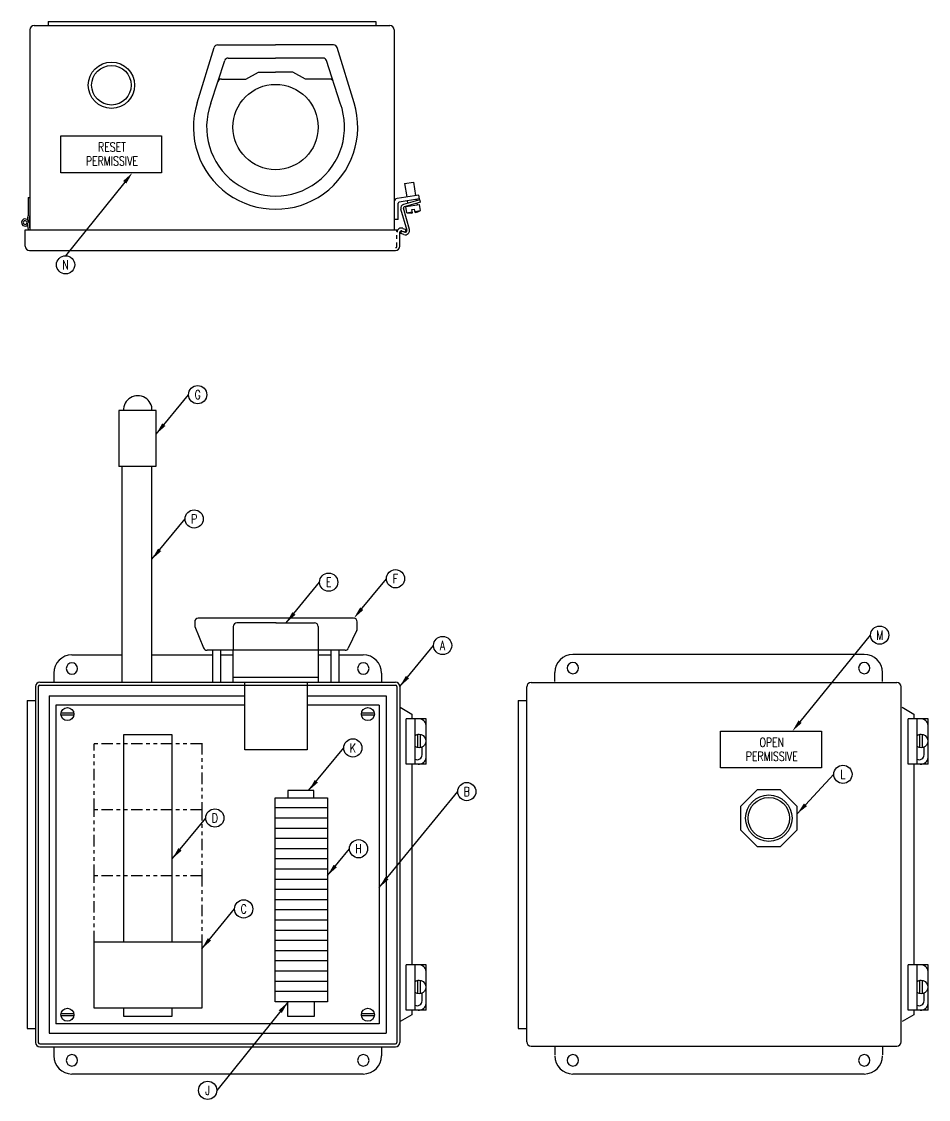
# Model space of a CAD drawing. Extents: x -8 to 586, y -3 to 368.
# Drawn here: x -8.48 to 16.42, y -3.32 to 26.25 of the extents above; entities that cross this region are included whole.
import ezdxf
from ezdxf.enums import TextEntityAlignment as Align

# ---------------------------------------------------------------- set-up
doc = ezdxf.new("R2010")
doc.units = 0
doc.header["$LTSCALE"] = 0.25
doc.header["$MEASUREMENT"] = 0
doc.linetypes.add('HIDDEN', pattern=[0.375, 0.25, -0.125])
doc.linetypes.add('PHANTOM', pattern=[2.5, 1.25, -0.25, 0.25, -0.25, 0.25, -0.25])
doc.layers.get('0').update_dxf_attribs({"linetype": 'CONTINUOUS'})
for name, color, linetype in [('DIM', 3, 'CONTINUOUS'), ('ELECNEW', 2, 'CONTINUOUS'), ('ELECTEXT', 3, 'CONTINUOUS')]:
    doc.layers.add(name, color=color, linetype=linetype)
doc.styles.add('SIMPLEX', font='txt.shx', dxfattribs={"width": 0.75})

# ---------------------------------------------------------------- blocks, each defined once
blk = doc.blocks.new('BAL2')
blk.add_circle((0, 0), 0.125)

msp = doc.modelspace()

# ---------------------------------------------------------------- linework, layer by layer
at = {"layer": 'DIM'}
for p, q in [((-5.646, 21.843), (-7.27, 19.828)), ((12.895, 7.042), (14.829, 9.417)), ((12.814, 4.516), (13.819, 5.597))]:
    msp.add_line(p, q, dxfattribs=at)
for points in [[(-5.689, 21.878), (-5.602, 21.807), (-5.436, 22.103)], [(12.938, 7.007), (12.851, 7.077), (12.683, 6.782)], [(13.083, 4.723), (13.001, 4.799), (12.814, 4.516)]]:
    msp.add_solid(points, dxfattribs=at)
at = {"layer": 'ELECNEW', "linetype": 'CONTINUOUS'}
for p, q in [((-8.132, 26.143), (1.634, 26.143)), ((-7.749, 26.252), (1.251, 26.252)), ((-7.749, 26.252), (-7.749, 26.143)), ((1.251, 26.252), (1.251, 26.143)), ((-8.249, 26.026), (-8.249, 20.533)), ((1.751, 26.026), (1.751, 21.306)), ((2.036, 21.805), (2.282, 21.844)), ((2.036, 21.805), (2.094, 21.441)), ((2.282, 21.844), (2.34, 21.48)), ((1.751, 21.306), (1.751, 20.533)), ((2.425, 21.493), (1.83, 21.399)), ((2.442, 21.386), (1.885, 21.297)), ((2.456, 21.363), (2.005, 21.234)), ((2.475, 21.296), (2.024, 21.167)), ((2.111, 21.333), (2.121, 21.267)), ((2.357, 21.372), (2.363, 21.337)), ((2.442, 21.386), (2.425, 21.493)), ((2.475, 21.296), (2.456, 21.363)), ((1.86, 20.823), (1.86, 21.268)), ((2.104, 20.523), (1.936, 21.109)), ((2.171, 20.543), (2.003, 21.128)), ((2.072, 21.178), (2.442, 21.237)), ((2.099, 21.008), (2.072, 21.178)), ((2.099, 21.008), (2.247, 21.031)), ((2.132, 21.198), (2.134, 21.188)), ((2.237, 21.097), (2.311, 21.108)), ((2.252, 21.002), (2.237, 21.097)), ((2.326, 21.014), (2.311, 21.108)), ((2.321, 21.043), (2.469, 21.067)), ((2.374, 21.267), (2.38, 21.227)), ((2.469, 21.067), (2.442, 21.237)), ((-8.329, 20.745), (-8.297, 20.549)), ((-8.282, 20.753), (-8.249, 20.553)), ((1.86, 20.823), (1.751, 20.823)), ((-8.375, 20.533), (1.847, 20.533)), ((-8.375, 20.088), (-8.375, 20.533)), ((-8.297, 20.549), (-8.297, 20.533)), ((1.906, 20.088), (1.906, 20.469)), ((1.93, 20.438), (1.953, 20.504)), ((2.018, 20.407), (1.93, 20.438)), ((2.041, 20.474), (1.953, 20.504)), ((1.958, 20.505), (2.051, 20.471)), ((1.985, 20.578), (2.078, 20.545)), ((2.051, 20.471), (2.078, 20.545)), ((-8.258, 19.971), (1.789, 19.971)), ((-7.096, 8.874), (-5.719, 8.874)), ((-4.9, 8.874), (-3.23, 8.874)), ((-3.012, 8.874), (-2.665, 8.874)), ((-0.336, 8.874), (0.022, 8.874)), ((0.24, 8.874), (0.904, 8.874)), ((14.657, 8.887), (6.657, 8.887)), ((-7.596, 8.374), (-7.596, 8.122)), ((1.404, 8.374), (1.404, 8.129)), ((6.157, 8.144), (6.157, 8.387)), ((15.157, 8.143), (15.157, 8.387)), ((-8.096, 8.006), (-8.096, -1.758)), ((-8.018, 8.006), (-8.018, -1.758)), ((-7.978, 8.124), (1.786, 8.124)), ((-7.978, 8.046), (1.786, 8.046)), ((1.826, 8.006), (1.826, -1.758)), ((1.904, 8.006), (1.904, -1.758)), ((5.39, -1.746), (5.39, 7.999)), ((5.508, 8.117), (15.553, 8.117)), ((15.671, -1.746), (15.671, 7.999)), ((-7.721, 7.749), (-2.35, 7.749)), ((-7.721, 7.749), (-7.721, -1.501)), ((-0.64, 7.749), (1.529, 7.749)), ((1.529, 7.749), (1.529, -1.501)), ((-8.326, 7.624), (-8.326, -1.376)), ((-8.326, 7.624), (-8.094, 7.624)), ((-7.534, 7.499), (-7.534, -1.251)), ((-2.35, 7.499), (-7.534, 7.499)), ((1.341, 7.499), (-0.64, 7.499)), ((1.341, 7.499), (1.341, -1.251)), ((1.912, 7.437), (2.232, 7.249)), ((5.158, 7.624), (5.39, 7.624)), ((5.158, 7.624), (5.158, -1.376)), ((15.693, 7.437), (16.012, 7.249)), ((-7.044, 7.279), (-7.398, 7.279)), ((-7.044, 7.219), (-7.398, 7.219)), ((1.206, 7.279), (0.852, 7.279)), ((1.206, 7.219), (0.852, 7.219)), ((2.082, 5.874), (2.082, 7.124)), ((2.627, 7.124), (2.082, 7.124)), ((2.232, 7.249), (2.232, 7.124)), ((2.326, 5.874), (2.326, 7.124)), ((2.627, 5.874), (2.627, 7.124)), ((16.408, 7.124), (15.863, 7.124)), ((15.863, 5.874), (15.863, 7.124)), ((16.012, 7.249), (16.012, 7.124)), ((16.107, 5.874), (16.107, 7.124)), ((16.408, 5.874), (16.408, 7.124)), ((2.404, 6.325), (2.404, 6.694)), ((2.478, 6.327), (2.478, 6.692)), ((16.184, 6.325), (16.184, 6.694)), ((16.258, 6.327), (16.258, 6.692)), ((2.516, 6.129), (2.516, 6.341)), ((16.297, 6.129), (16.297, 6.341)), ((2.627, 5.874), (2.082, 5.874)), ((2.232, 5.874), (2.232, 0.374)), ((16.408, 5.874), (15.863, 5.874)), ((16.012, 5.874), (16.012, 0.374)), ((-3.532, 0.994), (-6.489, 0.994)), ((-6.489, -0.82), (-6.489, 0.994)), ((-3.532, 0.994), (-3.532, -0.82)), ((2.627, 0.374), (2.082, 0.374)), ((2.082, -0.876), (2.082, 0.374)), ((2.326, -0.876), (2.326, 0.374)), ((2.627, -0.876), (2.627, 0.374)), ((15.863, -0.876), (15.863, 0.374)), ((16.408, 0.374), (15.863, 0.374)), ((16.107, -0.876), (16.107, 0.374)), ((16.408, -0.876), (16.408, 0.374)), ((2.404, -0.425), (2.404, -0.056)), ((2.478, -0.423), (2.478, -0.058)), ((16.184, -0.425), (16.184, -0.056)), ((16.258, -0.423), (16.258, -0.058)), ((2.516, -0.621), (2.516, -0.409)), ((16.297, -0.621), (16.297, -0.409)), ((-3.532, -0.82), (-6.489, -0.82)), ((2.627, -0.876), (2.082, -0.876)), ((2.232, -0.876), (2.232, -1.001)), ((16.408, -0.876), (15.863, -0.876)), ((16.012, -0.876), (16.012, -1.001)), ((-7.044, -0.971), (-7.398, -0.971)), ((-7.044, -1.031), (-7.398, -1.031)), ((1.206, -0.971), (0.852, -0.971)), ((1.206, -1.031), (0.852, -1.031)), ((2.232, -1.001), (1.912, -1.189)), ((16.012, -1.001), (15.693, -1.189)), ((-8.326, -1.376), (-8.094, -1.376)), ((1.341, -1.251), (-7.534, -1.251)), ((5.158, -1.376), (5.391, -1.376)), ((-7.721, -1.501), (1.529, -1.501)), ((-7.978, -1.798), (1.786, -1.798)), ((-7.978, -1.876), (1.786, -1.876)), ((-7.596, -1.883), (-7.596, -2.126)), ((1.404, -1.882), (1.404, -2.126)), ((5.508, -1.864), (15.553, -1.864)), ((6.157, -1.856), (6.157, -2.099)), ((15.157, -1.855), (15.157, -2.099)), ((0.904, -2.626), (-7.096, -2.626)), ((14.657, -2.626), (6.657, -2.626))]:
    msp.add_line(p, q, dxfattribs=at)
at = {"layer": 'ELECNEW'}
for p, q in [((-3.661, 24.02), (-3.194, 25.541)), ((-3.098, 25.612), (-1.505, 25.612)), ((0.088, 25.612), (-1.505, 25.612)), ((0.65, 24.02), (0.183, 25.541)), ((-3.281, 24.013), (-2.9, 25.183)), ((-2.804, 25.25), (-1.505, 25.25)), ((-0.206, 25.25), (-1.505, 25.25)), ((0.271, 24.013), (-0.111, 25.183)), ((-2.325, 24.672), (-1.975, 24.865)), ((-1.975, 24.865), (-1.505, 24.865)), ((-1.035, 24.865), (-1.505, 24.865)), ((-0.685, 24.672), (-1.035, 24.865)), ((-2.993, 24.672), (-2.325, 24.672)), ((-0.017, 24.672), (-0.685, 24.672)), ((-7.401, 23.115), (-4.636, 23.115)), ((-7.401, 22.103), (-7.401, 23.115)), ((-4.636, 23.115), (-4.636, 22.103)), ((-4.636, 22.103), (-7.401, 22.103)), ((-4.784, 15.576), (-5.809, 15.576)), ((-5.809, 15.576), (-5.809, 14.04)), ((-4.784, 14.056), (-4.784, 15.576)), ((-5.809, 14.056), (-4.784, 14.056)), ((-5.719, 8.124), (-5.719, 14.056)), ((-4.9, 8.124), (-4.9, 14.056)), ((-3.726, 9.782), (-3.726, 9.69)), ((0.637, 9.882), (-3.626, 9.882)), ((0.737, 9.595), (0.737, 9.782)), ((-3.719, 9.652), (-3.48, 9.064)), ((-2.665, 9.653), (-2.665, 9.002)), ((-1.493, 9.753), (-2.565, 9.753)), ((-1.496, 9.753), (-0.436, 9.753)), ((-0.336, 9.653), (-0.336, 9.002)), ((0.727, 9.552), (0.491, 9.059)), ((0.401, 9.002), (-3.387, 9.002)), ((-3.23, 8.122), (-3.23, 9.002)), ((-3.012, 8.122), (-3.012, 9.002)), ((-2.665, 8.12), (-2.665, 9.002)), ((-0.336, 9.002), (-0.336, 8.12)), ((0.022, 8.122), (0.022, 9.002)), ((0.24, 8.122), (0.24, 9.002)), ((-0.336, 8.251), (-2.665, 8.251)), ((-2.35, 6.271), (-2.35, 8.119)), ((-0.64, 8.119), (-0.64, 6.271)), ((-4.341, 6.682), (-5.68, 6.682)), ((-5.68, 6.682), (-5.68, 4.613)), ((-4.341, 4.613), (-4.341, 6.682)), ((10.713, 5.771), (10.713, 6.782)), ((10.713, 6.782), (13.478, 6.782)), ((13.478, 6.782), (13.478, 5.771)), ((-0.64, 6.271), (-2.35, 6.271)), ((13.478, 5.771), (10.713, 5.771)), ((-0.451, 5.149), (-1.168, 5.149)), ((-1.168, 5.149), (-1.168, 4.955)), ((-0.451, 4.955), (-0.451, 5.149)), ((-1.519, 4.955), (-0.079, 4.955)), ((-1.519, -0.645), (-1.519, 4.955)), ((-0.079, 4.955), (-0.079, -0.645)), ((-5.68, 4.622), (-5.68, 0.994)), ((-4.341, 0.994), (-4.341, 4.622)), ((-0.079, 4.675), (-1.519, 4.675)), ((-0.079, 4.395), (-1.519, 4.395)), ((-0.079, 4.115), (-1.519, 4.115)), ((-0.079, 3.835), (-1.519, 3.835)), ((-0.079, 3.555), (-1.519, 3.555)), ((-0.079, 3.275), (-1.519, 3.275)), ((-0.079, 2.995), (-1.519, 2.995)), ((-0.079, 2.715), (-1.519, 2.715)), ((-0.079, 2.435), (-1.519, 2.435)), ((-0.079, 2.155), (-1.519, 2.155)), ((-0.079, 1.875), (-1.519, 1.875)), ((-0.079, 1.595), (-1.519, 1.595)), ((-0.079, 1.315), (-1.519, 1.315)), ((-0.079, 1.035), (-1.519, 1.035)), ((-0.079, 0.755), (-1.519, 0.755)), ((-0.079, 0.475), (-1.519, 0.475)), ((-0.079, 0.195), (-1.519, 0.195)), ((-0.079, -0.085), (-1.519, -0.085)), ((-0.079, -0.365), (-1.519, -0.365)), ((-5.68, -0.82), (-5.68, -1.035)), ((-4.341, -1.035), (-4.341, -0.82)), ((-0.079, -0.645), (-1.519, -0.645)), ((-1.167, -1.052), (-1.167, -0.645)), ((-0.45, -0.645), (-0.45, -1.052)), ((-5.68, -1.035), (-4.341, -1.035)), ((-0.45, -1.052), (-1.167, -1.052))]:
    msp.add_line(p, q, dxfattribs=at)
at = {"layer": 'ELECNEW', "color": 3, "linetype": 'CONTINUOUS'}
for p, q in [((-8.297, 21.424), (-8.297, 20.924)), ((-8.297, 21.424), (-8.249, 21.424)), ((-8.316, 20.812), (-8.297, 20.924)), ((-8.279, 20.737), (-8.249, 20.92))]:
    msp.add_line(p, q, dxfattribs=at)
at = {"layer": 'ELECNEW', "linetype": 'HIDDEN'}
msp.add_line((1.828, 20.088), (1.828, 20.533), dxfattribs=at)
at = {"layer": 'ELECNEW', "linetype": 'PHANTOM'}
for p, q in [((-6.489, 4.622), (-6.489, 6.436)), ((-3.532, 6.436), (-6.489, 6.436)), ((-3.532, 6.456), (-3.532, 4.622)), ((-3.532, 4.622), (-6.489, 4.622)), ((-6.489, 2.808), (-6.489, 4.622)), ((-3.532, 4.642), (-3.532, 2.808)), ((-3.532, 2.808), (-6.489, 2.808)), ((-6.489, 0.994), (-6.489, 2.808)), ((-3.532, 2.828), (-3.532, 0.994))]:
    msp.add_line(p, q, dxfattribs=at)
at = {"layer": 'ELECNEW'}
msp.add_lwpolyline([(11.714, 5.17), (11.259, 4.715), (11.259, 4.071), (11.714, 3.615), (12.358, 3.615), (12.814, 4.071), (12.814, 4.715), (12.358, 5.17)], close=True, dxfattribs=at)
for centre, radius in [((-6.012, 24.505), 0.636), ((-6.012, 24.505), 0.543), ((-1.505, 23.358), 1.17), ((12.036, 4.393), 0.638), ((12.036, 4.393), 0.569)]:
    msp.add_circle(centre, radius, dxfattribs=at)
at = {"layer": 'ELECNEW', "linetype": 'CONTINUOUS'}
for centre, radius, start, end in [((-8.132, 26.026), 0.117, 90, 180), ((1.634, 26.026), 0.117, 360, 90), ((1.845, 21.306), 0.094, 99.0001, 180.0005), ((1.89, 21.268), 0.03, 99, 180.0001), ((2.033, 21.137), 0.101, 106, 196), ((2.033, 21.137), 0.031, 106, 196), ((2.198, 21.582), 0.583, 260.2222, 275.3073), ((2.198, 21.582), 0.583, 282.6891, 297.7743), ((-8.379, 20.737), 0.099, 0.0001, 310.2208), ((-8.379, 20.737), 0.051, 9.1903, 360), ((-8.379, 20.737), 0.051, 0.0001, 9.1903), ((1.945, 20.469), 0.117, 70, 146.3652), ((1.945, 20.469), 0.039, 70, 180), ((2.056, 20.518), 0.117, 251, 15.9999), ((2.056, 20.518), 0.047, 251.0001, 15.9998), ((-8.258, 20.088), 0.117, 180, 270), ((1.789, 20.088), 0.117, 270, 0), ((-7.096, 8.374), 0.5, 90.0001, 180), ((0.904, 8.374), 0.5, 0, 90), ((6.657, 8.387), 0.5, 90, 180), ((14.657, 8.387), 0.5, 0, 90), ((-7.096, 8.499), 0.156, 270.00007, 270.00006), ((0.904, 8.499), 0.156, 270.00007, 270.00006), ((6.657, 8.512), 0.156, 89.99993999999997, 89.99992999999999), ((14.657, 8.512), 0.156, 89.99993999999997, 89.99992999999999), ((-7.978, 8.006), 0.118, 90, 180), ((-7.978, 8.006), 0.04, 90, 180), ((1.786, 8.006), 0.118, 360, 90), ((1.786, 8.006), 0.04, 360, 90), ((5.508, 7.999), 0.118, 90, 180), ((15.553, 7.999), 0.118, 360, 90), ((-7.221, 7.249), 0.179, 0, 360), ((1.029, 7.249), 0.179, 0, 360), ((2.386, 6.129), 0.13, 242.5269, 360), ((16.167, 6.129), 0.13, 242.5269, 360), ((-7.221, -1.001), 0.179, 0, 360), ((1.029, -1.001), 0.179, 0, 360), ((2.386, -0.621), 0.13, 242.5269, 360), ((16.167, -0.621), 0.13, 242.5269, 360), ((-7.978, -1.758), 0.118, 180, 270), ((-7.978, -1.758), 0.04, 180, 270), ((1.786, -1.758), 0.118, 270, 360), ((1.786, -1.758), 0.04, 270, 360), ((5.508, -1.746), 0.118, 180, 270), ((15.553, -1.746), 0.118, 270, 0), ((-7.096, -2.126), 0.5, 180, 270), ((-7.096, -2.251), 0.156, 270.00007, 270.00006), ((0.904, -2.251), 0.156, 270.00007, 270.00006), ((0.904, -2.126), 0.5, 270, 360), ((6.657, -2.126), 0.5, 180, 270), ((6.657, -2.251), 0.156, 270.00007, 270.00006), ((14.657, -2.251), 0.156, 270.00007, 270.00006), ((14.657, -2.126), 0.5, 270, 360)]:
    msp.add_arc(centre, radius, start, end, dxfattribs=at)
at = {"layer": 'ELECNEW'}
for centre, radius, start, end in [((-3.098, 25.512), 0.1, 90, 162.9273), ((0.088, 25.512), 0.1, 17.0727, 90), ((-2.804, 25.15), 0.1, 90, 161.8827), ((-0.206, 25.15), 0.1, 18.1173, 90), ((-2.993, 24.572), 0.1, 90, 161.8827), ((-0.017, 24.572), 0.1, 18.1173, 90), ((-1.505, 23.358), 2.255, 162.9273, 17.0727), ((-1.505, 23.358), 1.893, 159.7621, 20.2379), ((-5.288, 15.592), 0.392, 357.6541, 182.3459), ((-3.626, 9.782), 0.1, 90, 180), ((0.637, 9.782), 0.1, 0, 90), ((-3.626, 9.69), 0.1, 180, 202.0993), ((-2.565, 9.653), 0.1, 90, 180), ((-0.436, 9.653), 0.1, 0, 90), ((0.637, 9.595), 0.1, 334.4657, 0), ((-3.387, 9.102), 0.1, 202.0993, 270), ((0.401, 9.102), 0.1, 270, 334.4657)]:
    msp.add_arc(centre, radius, start, end, dxfattribs=at)
at = {"layer": 'ELECNEW', "linetype": 'HIDDEN'}
for centre, radius, start, end in [((1.945, 20.469), 0.117, 146.3652, 180), ((1.789, 20.088), 0.039, 270, 0)]:
    msp.add_arc(centre, radius, start, end, dxfattribs=at)
at = {"layer": 'ELECNEW', "linetype": 'CONTINUOUS'}
for centre, major_axis, start_param, end_param in [((2.406, 6.936), (-0.221, 0), 3.141475, 4.712389), ((16.187, 6.936), (-0.221, 0), 3.141475, 4.712389), ((2.406, 6.062), (-0.221, 0), 1.570796, 3.141573), ((16.187, 6.062), (-0.221, 0), 1.570796, 3.141573), ((2.406, 0.186), (-0.221, 0), 3.141475, 4.712389), ((16.187, 0.186), (0.221, 0), 6.283068, 7.853982), ((2.406, -0.688), (-0.221, 0), 1.570796, 3.141573), ((16.187, -0.688), (0.221, 0), 4.712388, 6.283165)]:
    msp.add_ellipse(centre, major_axis=major_axis, ratio=0.851118, start_param=start_param, end_param=end_param, dxfattribs=at)
at = {"layer": 'ELECNEW', "linetype": 'CONTINUOUS', "extrusion": (0, 0, -1)}
for centre, start_param, end_param in [((2.436, 6.51), 0, 3.774925), ((2.436, 6.51), 5.649854, 6.283185), ((16.217, 6.51), 0, 3.774925), ((16.217, 6.51), 5.649854, 6.283185), ((2.436, -0.24), 0, 3.774925), ((2.436, -0.24), 5.649854, 6.283185), ((16.217, -0.24), 0, 3.774925), ((16.217, -0.24), 5.649854, 6.283185)]:
    msp.add_ellipse(centre, major_axis=(0, 0.188), ratio=0.987728, start_param=start_param, end_param=end_param, dxfattribs=at)
at = {"layer": 'ELECNEW'}
for points in [[(-0.342, 5.372), (-0.428, 5.443), (-0.598, 5.149)], [(1.596, 2.713), (1.51, 2.784), (1.341, 2.489)], [(-1.42, -0.88), (-1.333, -0.95), (-1.167, -0.654)]]:
    msp.add_solid(points, dxfattribs=at)
at = {"layer": 'ELECTEXT'}
for p, q in [((-4.784, 14.933), (-3.895, 16.013)), ((-4.9, 11.498), (-3.99, 12.605)), ((0.737, 9.992), (1.536, 10.963)), ((-1.213, 9.753), (-0.296, 10.869)), ((1.904, 8.006), (2.83, 9.132)), ((-0.598, 5.149), (0.367, 6.322)), ((1.341, 2.489), (3.494, 5.124)), ((-4.341, 3.28), (-3.422, 4.398)), ((-0.079, 2.822), (0.523, 3.555)), ((-3.532, 0.81), (-2.632, 1.904)), ((-1.167, -0.654), (-3.118, -3.074))]:
    msp.add_line(p, q, dxfattribs=at)
for points in [[(-4.528, 15.156), (-4.615, 15.227), (-4.784, 14.933)], [(-4.644, 11.721), (-4.73, 11.792), (-4.9, 11.498)], [(0.902, 10.105), (0.816, 10.176), (0.646, 9.882)], [(-0.958, 9.976), (-1.044, 10.047), (-1.213, 9.753)], [(2.16, 8.229), (2.073, 8.3), (1.904, 8.006)], [(-4.085, 3.503), (-4.171, 3.574), (-4.341, 3.28)], [(0.177, 3.046), (0.09, 3.117), (-0.079, 2.822)], [(-3.276, 1.033), (-3.363, 1.104), (-3.532, 0.81)]]:
    msp.add_solid(points, dxfattribs=at)

# ---------------------------------------------------------------- block references
at = {"layer": 'DIM'}
ref = msp.add_blockref('BAL2', (-7.27, 19.578), dxfattribs=dict(at, xscale=2, yscale=2, zscale=2))
ref.add_attrib('?', 'N', dxfattribs={"layer": '0', "height": 0.25, "style": 'SIMPLEX', "width": 0.75}).set_placement((-7.27, 19.578), align=Align.MIDDLE)
ref = msp.add_blockref('BAL2', (15.079, 9.417), dxfattribs=dict(at, xscale=2, yscale=2, zscale=2))
ref.add_attrib('?', 'M', dxfattribs={"layer": '0', "height": 0.25, "style": 'SIMPLEX', "width": 0.75}).set_placement((15.079, 9.417), align=Align.MIDDLE)
ref = msp.add_blockref('BAL2', (14.069, 5.597), dxfattribs=dict(at, xscale=2, yscale=2, zscale=2))
ref.add_attrib('?', 'L', dxfattribs={"layer": '0', "height": 0.25, "style": 'SIMPLEX', "width": 0.75}).set_placement((14.069, 5.597), align=Align.MIDDLE)
at = {"layer": 'ELECTEXT'}
ref = msp.add_blockref('BAL2', (-3.645, 16.013), dxfattribs=dict(at, xscale=2, yscale=2, zscale=2))
ref.add_attrib('?', 'G', dxfattribs={"layer": '0', "height": 0.25, "style": 'SIMPLEX', "width": 0.75}).set_placement((-3.645, 16.013), align=Align.MIDDLE)
ref = msp.add_blockref('BAL2', (-3.74, 12.605), dxfattribs=dict(at, xscale=2, yscale=2, zscale=2))
ref.add_attrib('?', 'P', dxfattribs={"layer": '0', "height": 0.25, "style": 'SIMPLEX', "width": 0.75}).set_placement((-3.74, 12.605), align=Align.MIDDLE)
ref = msp.add_blockref('BAL2', (-0.046, 10.869), dxfattribs=dict(at, xscale=2, yscale=2, zscale=2))
ref.add_attrib('?', 'E', dxfattribs={"layer": '0', "height": 0.25, "style": 'SIMPLEX', "width": 0.75}).set_placement((-0.046, 10.869), align=Align.MIDDLE)
ref = msp.add_blockref('BAL2', (1.786, 10.963), dxfattribs=dict(at, xscale=2, yscale=2, zscale=2))
ref.add_attrib('?', 'F', dxfattribs={"layer": '0', "height": 0.25, "style": 'SIMPLEX', "width": 0.75}).set_placement((1.786, 10.963), align=Align.MIDDLE)
ref = msp.add_blockref('BAL2', (3.08, 9.132), dxfattribs=dict(at, xscale=2, yscale=2, zscale=2))
ref.add_attrib('?', 'A', dxfattribs={"layer": '0', "height": 0.25, "style": 'SIMPLEX', "width": 0.75}).set_placement((3.08, 9.132), align=Align.MIDDLE)
ref = msp.add_blockref('BAL2', (0.617, 6.322), dxfattribs=dict(at, xscale=2, yscale=2, zscale=2))
ref.add_attrib('?', 'K', dxfattribs={"layer": '0', "height": 0.25, "style": 'SIMPLEX', "width": 0.75}).set_placement((0.617, 6.322), align=Align.MIDDLE)
ref = msp.add_blockref('BAL2', (3.744, 5.124), dxfattribs=dict(at, xscale=2, yscale=2, zscale=2))
ref.add_attrib('?', 'B', dxfattribs={"layer": '0', "height": 0.25, "style": 'SIMPLEX', "width": 0.75}).set_placement((3.744, 5.124), align=Align.MIDDLE)
ref = msp.add_blockref('BAL2', (-3.172, 4.398), dxfattribs=dict(at, xscale=2, yscale=2, zscale=2))
ref.add_attrib('?', 'D', dxfattribs={"layer": '0', "height": 0.25, "style": 'SIMPLEX', "width": 0.75}).set_placement((-3.172, 4.398), align=Align.MIDDLE)
ref = msp.add_blockref('BAL2', (0.773, 3.555), dxfattribs=dict(at, xscale=2, yscale=2, zscale=2))
ref.add_attrib('?', 'H', dxfattribs={"layer": '0', "height": 0.25, "style": 'SIMPLEX', "width": 0.75}).set_placement((0.773, 3.555), align=Align.MIDDLE)
ref = msp.add_blockref('BAL2', (-2.382, 1.904), dxfattribs=dict(at, xscale=2, yscale=2, zscale=2))
ref.add_attrib('?', 'C', dxfattribs={"layer": '0', "height": 0.25, "style": 'SIMPLEX', "width": 0.75}).set_placement((-2.382, 1.904), align=Align.MIDDLE)
ref = msp.add_blockref('BAL2', (-3.368, -3.074), dxfattribs=dict(at, xscale=2, yscale=2, zscale=2))
ref.add_attrib('?', 'J', dxfattribs={"layer": '0', "height": 0.25, "style": 'SIMPLEX', "width": 0.75}).set_placement((-3.368, -3.074), align=Align.MIDDLE)

# ---------------------------------------------------------------- texts
at = {"layer": 'ELECNEW', "style": 'SIMPLEX', "width": 0.75}
for s, p in [('RESET', (-5.997, 22.683)), ('PERMISSIVE', (-5.997, 22.3)), ('OPEN', (12.117, 6.35)), ('PERMISSIVE', (12.117, 5.967))]:
    msp.add_text(s, height=0.25, dxfattribs=at).set_placement(p, align=Align.CENTER)

doc.saveas('drawing.dxf')
